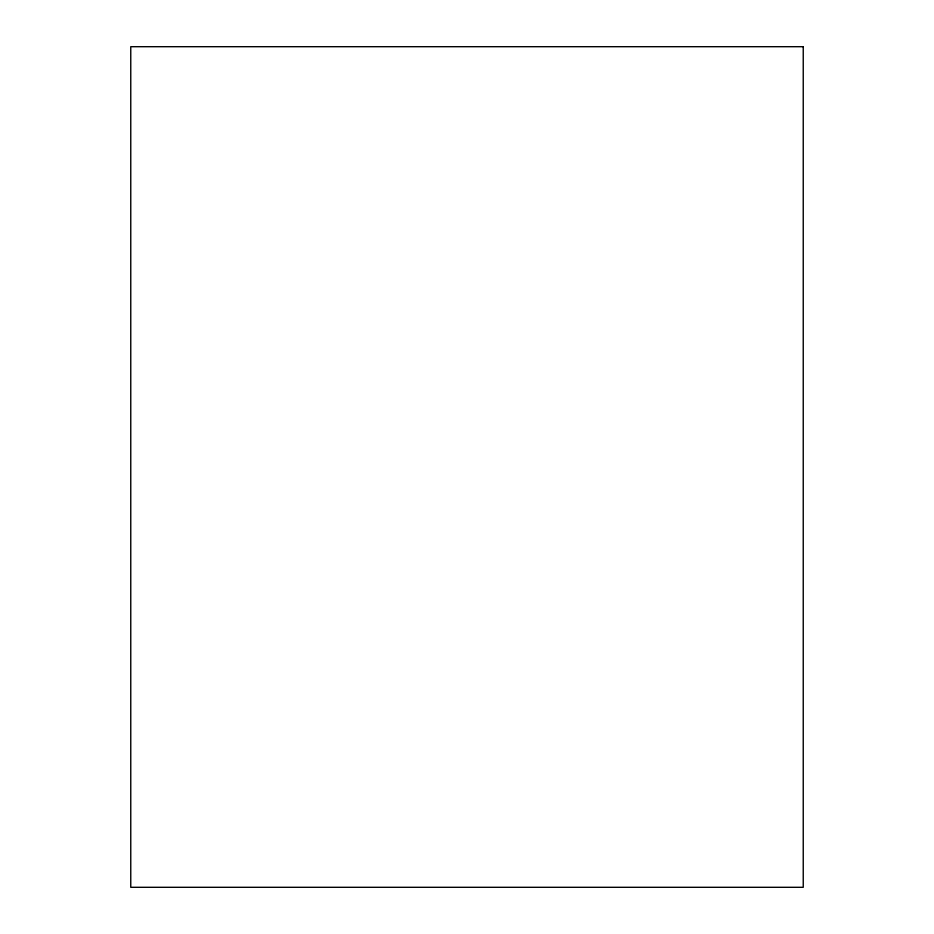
<?xml version="1.0" encoding="UTF-8"?>
<svg xmlns="http://www.w3.org/2000/svg" width="934" height="934" viewBox="0 0 934 934"><rect width="100%" height="100%" fill="white"/><g stroke="black" fill="none" stroke-linecap="round" stroke-linejoin="round"><path stroke-width="1.4" d="M803.24 46.7L130.76 46.7L130.76 887.3L803.24 887.3L803.24 46.7"/></g></svg>
